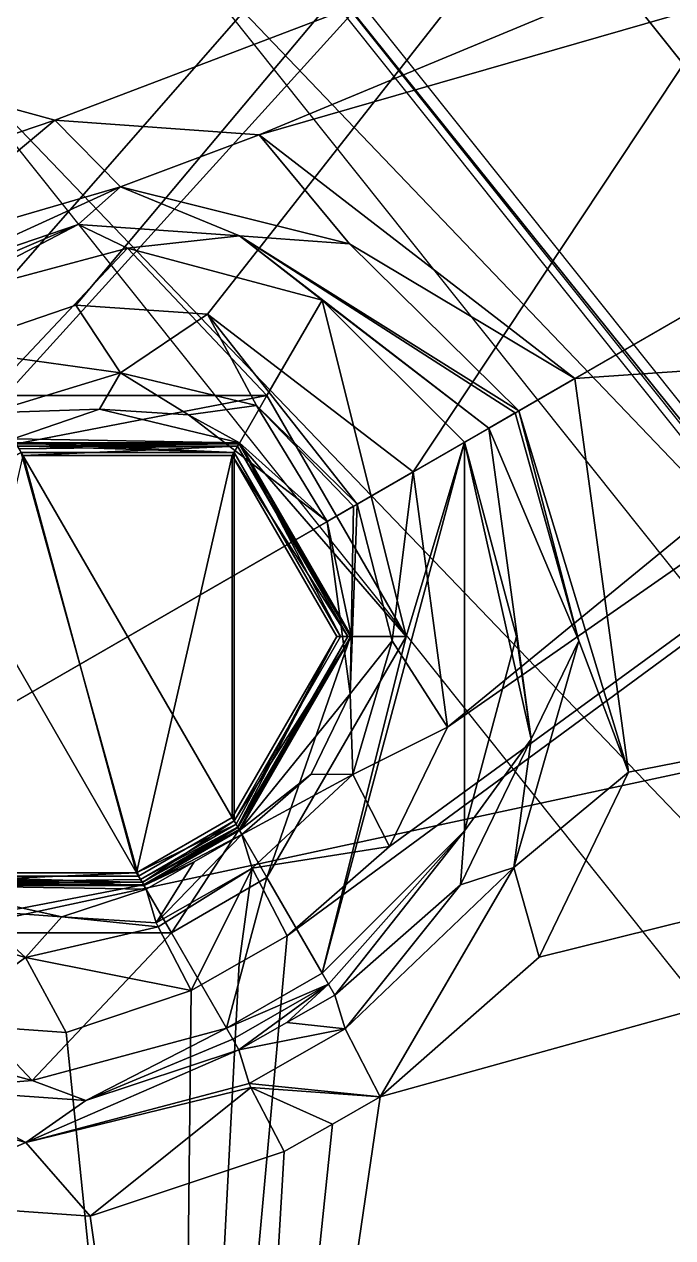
# Model space of a CAD drawing. Header units: millimetres. Extents: x -228 to 228, y -204 to 237.
# Drawn here: x -136.97 to -125.22, y -88.91 to -66.89 of the extents above; entities that cross this region are included whole.
import ezdxf

# ---------------------------------------------------------------- set-up
doc = ezdxf.new("R2010")
doc.units = ezdxf.units.MM
doc.header["$LTSCALE"] = 127.314815
for name, color, linetype in [('1', 7, 'CONTINUOUS'), ('103', 7, 'CONTINUOUS'), ('108', 7, 'CONTINUOUS'), ('109', 7, 'CONTINUOUS'), ('15', 7, 'CONTINUOUS'), ('17', 7, 'CONTINUOUS'), ('1781', 7, 'CONTINUOUS'), ('1785', 7, 'CONTINUOUS'), ('1787', 7, 'CONTINUOUS'), ('1789', 7, 'CONTINUOUS'), ('1790', 7, 'CONTINUOUS'), ('1793', 7, 'CONTINUOUS'), ('18', 7, 'CONTINUOUS'), ('2', 7, 'CONTINUOUS'), ('28', 7, 'CONTINUOUS'), ('366', 7, 'CONTINUOUS'), ('378', 7, 'CONTINUOUS'), ('44', 7, 'CONTINUOUS'), ('45', 7, 'CONTINUOUS'), ('54', 7, 'CONTINUOUS'), ('605', 7, 'CONTINUOUS'), ('61', 7, 'CONTINUOUS'), ('64', 7, 'CONTINUOUS'), ('65', 7, 'CONTINUOUS'), ('66', 7, 'CONTINUOUS'), ('68', 7, 'CONTINUOUS'), ('69', 7, 'CONTINUOUS'), ('79', 7, 'CONTINUOUS'), ('84', 7, 'CONTINUOUS'), ('85', 7, 'CONTINUOUS'), ('91', 7, 'CONTINUOUS'), ('940', 7, 'CONTINUOUS'), ('942', 7, 'CONTINUOUS'), ('943', 7, 'CONTINUOUS'), ('952', 7, 'CONTINUOUS'), ('953', 7, 'CONTINUOUS'), ('954', 7, 'CONTINUOUS'), ('955', 7, 'CONTINUOUS'), ('96', 7, 'CONTINUOUS'), ('969', 7, 'CONTINUOUS'), ('97', 7, 'CONTINUOUS'), ('971', 7, 'CONTINUOUS'), ('972', 7, 'CONTINUOUS'), ('979', 7, 'CONTINUOUS'), ('982', 7, 'CONTINUOUS'), ('983', 7, 'CONTINUOUS'), ('984', 7, 'CONTINUOUS')]:
    doc.layers.add(name, color=color, linetype=linetype)

msp = doc.modelspace()

# ---------------------------------------------------------------- linework, layer by layer
at = {"layer": '1', "color": 5, "linetype": 'Continuous'}
msp.add_3dface([(-148.09, -85.5, 1031.221), (-124.155, -117.587, 1031.221), (-115.867, -66.896, 1035.021), (-148.09, -85.5, 1031.221)], dxfattribs=at)
at = {"layer": '103', "color": 5, "linetype": 'Continuous'}
for points in [[(-137.173, -74.41, 1025.819), (-133.07, -74.484, 1024.19), (-135.613, -73.873, 1026.071), (-137.173, -74.41, 1025.819)], [(-135.613, -73.873, 1026.071), (-133.07, -74.484, 1024.19), (-133.998, -73.979, 1026.28), (-135.613, -73.873, 1026.071)], [(-133.998, -73.979, 1026.28), (-133.07, -74.484, 1024.19), (-131.481, -75.91, 1026.468), (-133.998, -73.979, 1026.28)], [(-137.13, -74.484, 1024.19), (-133.07, -74.484, 1024.19), (-137.173, -74.41, 1025.819), (-137.13, -74.484, 1024.19)], [(-133.07, -74.484, 1024.19), (-131.04, -78, 1024.19), (-131.481, -75.91, 1026.468), (-133.07, -74.484, 1024.19)], [(-131.481, -75.91, 1026.468), (-131.04, -78, 1024.19), (-131.062, -79.04, 1026.281), (-131.481, -75.91, 1026.468)], [(-131.04, -78, 1024.19), (-133.07, -81.516, 1024.19), (-131.062, -79.04, 1026.281), (-131.04, -78, 1024.19)], [(-131.062, -79.04, 1026.281), (-133.07, -81.516, 1024.19), (-131.775, -80.498, 1026.073), (-131.062, -79.04, 1026.281)], [(-133.07, -81.516, 1024.19), (-133.027, -81.59, 1025.819), (-131.775, -80.498, 1026.073), (-133.07, -81.516, 1024.19)]]:
    msp.add_3dface(points, dxfattribs=at)
at = {"layer": '108', "color": 5, "linetype": 'Continuous'}
for points in [[(-133.027, -81.59, 1025.819), (-133.07, -81.516, 1024.19), (-134.802, -82.516, 1024.19), (-133.027, -81.59, 1025.819)], [(-133.896, -82.085, 1025.714), (-133.027, -81.59, 1025.819), (-134.802, -82.516, 1024.19), (-133.896, -82.085, 1025.714)], [(-134.765, -82.58, 1025.608), (-133.896, -82.085, 1025.714), (-134.802, -82.516, 1024.19), (-134.765, -82.58, 1025.608)]]:
    msp.add_3dface(points, dxfattribs=at)
at = {"layer": '109', "color": 5, "linetype": 'Continuous'}
for points in [[(-134.765, -82.58, 1025.608), (-134.802, -82.516, 1024.19), (-138.862, -82.516, 1024.19), (-134.765, -82.58, 1025.608)], [(-134.765, -82.58, 1025.608), (-138.862, -82.516, 1024.19), (-136.294, -83.086, 1025.358), (-134.765, -82.58, 1025.608)], [(-136.294, -83.086, 1025.358), (-138.862, -82.516, 1024.19), (-137.894, -82.971, 1025.148), (-136.294, -83.086, 1025.358)]]:
    msp.add_3dface(points, dxfattribs=at)
at = {"layer": '15', "color": 5, "linetype": 'Continuous'}
for points in [[(-163.91, -48.728, 1031.221), (-148.09, -85.5, 1031.221), (-93.212, -24.976, 1037.893), (-163.91, -48.728, 1031.221)], [(-148.09, -85.5, 1031.221), (-115.867, -66.896, 1035.021), (-93.212, -24.976, 1037.893), (-148.09, -85.5, 1031.221)]]:
    msp.add_3dface(points, dxfattribs=at)
at = {"layer": '17', "color": 5, "linetype": 'Continuous'}
msp.add_3dface([(-147.893, -85.386, 1029.234), (-123.989, -117.43, 1029.234), (-160.755, -92.817, 1025.515), (-147.893, -85.386, 1029.234)], dxfattribs=at)
at = {"layer": '1781', "color": 2, "linetype": 'Continuous'}
msp.add_3dface([(-116.997, -48.462, 5), (-106.877, -92.524, 5), (-130.612, -54.073, 5), (-116.997, -48.462, 5)], dxfattribs=at)
at = {"layer": '1785', "color": 2, "linetype": 'Continuous'}
for points in [[(-89.471, -112.193, 26), (-129.289, -62.262, 26), (-134.711, -64.871, 26), (-89.471, -112.193, 26)], [(-93.224, -116.896, 26), (-89.471, -112.193, 26), (-134.711, -64.871, 26), (-93.224, -116.896, 26)]]:
    msp.add_3dface(points, dxfattribs=at)
at = {"layer": '1787', "color": 2, "linetype": 'Continuous'}
for points in [[(-92.186, -115.597, 18.855), (-138.889, -66.886, 25.156), (-133.212, -64.152, 18.855), (-92.186, -115.597, 18.855)], [(-96.115, -120.524, 25.156), (-138.889, -66.886, 25.156), (-92.186, -115.597, 18.855), (-96.115, -120.524, 25.156)]]:
    msp.add_3dface(points, dxfattribs=at)
at = {"layer": '1789', "color": 2, "linetype": 'Continuous'}
for points in [[(-91.951, -115.303, 14.121), (-133.081, -64.089, 18.527), (-132.873, -63.988, 14.121), (-91.951, -115.303, 14.121)], [(-92.095, -115.483, 18.527), (-133.081, -64.089, 18.527), (-91.951, -115.303, 14.121), (-92.095, -115.483, 18.527)]]:
    msp.add_3dface(points, dxfattribs=at)
at = {"layer": '1790', "color": 2, "linetype": 'Continuous'}
for points in [[(-129.289, -62.262, 26), (-89.471, -112.193, 26), (-127.311, -61.31, 23.804), (-129.289, -62.262, 26)], [(-89.471, -112.193, 26), (-88.102, -110.476, 23.804), (-127.311, -61.31, 23.804), (-89.471, -112.193, 26)]]:
    msp.add_3dface(points, dxfattribs=at)
at = {"layer": '1793', "color": 2, "linetype": 'Continuous'}
for points in [[(-127.037, -61.178, 18), (-87.912, -110.238, 18), (-125.374, -60.377, 11.112), (-127.037, -61.178, 18)], [(-125.374, -60.377, 11.112), (-87.912, -110.238, 18), (-86.761, -108.795, 11.112), (-125.374, -60.377, 11.112)]]:
    msp.add_3dface(points, dxfattribs=at)
at = {"layer": '18', "color": 5, "linetype": 'Continuous'}
msp.add_3dface([(-115.768, -66.839, 1033.024), (-147.893, -85.386, 1029.234), (-163.692, -48.663, 1029.234), (-115.768, -66.839, 1033.024)], dxfattribs=at)
at = {"layer": '2', "color": 5, "linetype": 'Continuous'}
msp.add_3dface([(-124.155, -117.587, 1031.221), (-148.09, -85.5, 1031.221), (-161.557, -93.277, 1027.288), (-124.155, -117.587, 1031.221)], dxfattribs=at)
at = {"layer": '28', "color": 5, "linetype": 'Continuous'}
for points in [[(-115.768, -66.839, 1033.024), (-68.236, -68.236, 1035.889), (-147.893, -85.386, 1029.234), (-115.768, -66.839, 1033.024)], [(-147.893, -85.386, 1029.234), (-68.236, -68.236, 1035.889), (-123.989, -117.43, 1029.234), (-147.893, -85.386, 1029.234)]]:
    msp.add_3dface(points, dxfattribs=at)
at = {"layer": '366', "color": 5, "linetype": 'Continuous'}
msp.add_3dface([(-134.178, -105.065, 1026.154), (-147.587, -85.209, 1026.154), (-158.893, -91.737, 1023.125), (-134.178, -105.065, 1026.154)], dxfattribs=at)
at = {"layer": '378', "color": 5, "linetype": 'Continuous'}
for points in [[(-97.559, -26.141, 1032.484), (-158.078, -63.67, 1026.154), (-138.356, -72.778, 1027.703), (-97.559, -26.141, 1032.484)], [(-136.042, -71.988, 1027.955), (-97.559, -26.141, 1032.484), (-138.356, -72.778, 1027.703), (-136.042, -71.988, 1027.955)], [(-133.649, -72.149, 1028.165), (-97.559, -26.141, 1032.484), (-136.042, -71.988, 1027.955), (-133.649, -72.149, 1028.165)], [(-129.925, -75.012, 1028.353), (-97.559, -26.141, 1032.484), (-133.649, -72.149, 1028.165), (-129.925, -75.012, 1028.353)], [(-129.925, -75.012, 1028.353), (-108.711, -62.765, 1030.62), (-97.559, -26.141, 1032.484), (-129.925, -75.012, 1028.353)]]:
    msp.add_3dface(points, dxfattribs=at)
at = {"layer": '44', "color": 5, "linetype": 'Continuous'}
for points in [[(-157.79, -91.1, 1020.409), (-147.291, -85.038, 1023.174), (-130.633, -120.19, 1022.02), (-157.79, -91.1, 1020.409)], [(-147.291, -85.038, 1023.174), (-133.338, -105.58, 1023.174), (-130.633, -120.19, 1022.02), (-147.291, -85.038, 1023.174)]]:
    msp.add_3dface(points, dxfattribs=at)
at = {"layer": '45', "color": 5, "linetype": 'Continuous'}
for points in [[(-158.104, -62.684, 1023.174), (-84.948, -49.045, 1029.672), (-136.42, -68.632, 1025.064), (-158.104, -62.684, 1023.174)], [(-136.42, -68.632, 1025.064), (-84.948, -49.045, 1029.672), (-132.712, -68.898, 1025.387), (-136.42, -68.632, 1025.064)], [(-84.948, -49.045, 1029.672), (-105.983, -61.19, 1027.872), (-132.712, -68.898, 1025.387), (-84.948, -49.045, 1029.672)], [(-105.983, -61.19, 1027.872), (-126.991, -73.318, 1025.676), (-132.712, -68.898, 1025.387), (-105.983, -61.19, 1027.872)], [(-140.042, -69.86, 1024.669), (-158.104, -62.684, 1023.174), (-136.42, -68.632, 1025.064), (-140.042, -69.86, 1024.669)]]:
    msp.add_3dface(points, dxfattribs=at)
at = {"layer": '54', "color": 5, "linetype": 'Continuous'}
for points in [[(-105.983, -61.19, 1027.872), (-69.36, -69.36, 1029.672), (-126.991, -73.318, 1025.676), (-105.983, -61.19, 1027.872)], [(-130.521, -86.35, 1024.669), (-69.36, -69.36, 1029.672), (-133.338, -105.58, 1023.174), (-130.521, -86.35, 1024.669)], [(-133.338, -105.58, 1023.174), (-69.36, -69.36, 1029.672), (-116.542, -123.871, 1023.174), (-133.338, -105.58, 1023.174)], [(-127.637, -83.814, 1025.065), (-69.36, -69.36, 1029.672), (-130.521, -86.35, 1024.669), (-127.637, -83.814, 1025.065)], [(-126.018, -80.46, 1025.389), (-69.36, -69.36, 1029.672), (-127.637, -83.814, 1025.065), (-126.018, -80.46, 1025.389)], [(-126.991, -73.318, 1025.676), (-69.36, -69.36, 1029.672), (-126.018, -80.46, 1025.389), (-126.991, -73.318, 1025.676)], [(-147.291, -85.038, 1023.174), (-139.468, -88.255, 1023.743), (-133.338, -105.58, 1023.174), (-147.291, -85.038, 1023.174)], [(-130.521, -86.35, 1024.669), (-133.338, -105.58, 1023.174), (-131.388, -86.844, 1024.564), (-130.521, -86.35, 1024.669)], [(-132.261, -87.341, 1024.457), (-131.388, -86.844, 1024.564), (-133.338, -105.58, 1023.174), (-132.261, -87.341, 1024.457)], [(-135.779, -88.514, 1024.069), (-132.261, -87.341, 1024.457), (-133.338, -105.58, 1023.174), (-135.779, -88.514, 1024.069)], [(-139.468, -88.255, 1023.743), (-135.779, -88.514, 1024.069), (-133.338, -105.58, 1023.174), (-139.468, -88.255, 1023.743)]]:
    msp.add_3dface(points, dxfattribs=at)
at = {"layer": '605', "color": 5, "linetype": 'Continuous'}
for points in [[(-132.206, -83.431, 1027.703), (-134.178, -105.065, 1026.154), (-87.469, -50.5, 1032.484), (-132.206, -83.431, 1027.703)], [(-87.469, -50.5, 1032.484), (-134.178, -105.065, 1026.154), (-71.418, -71.418, 1032.484), (-87.469, -50.5, 1032.484)], [(-130.353, -81.807, 1027.957), (-132.206, -83.431, 1027.703), (-87.469, -50.5, 1032.484), (-130.353, -81.807, 1027.957)], [(-129.301, -79.644, 1028.166), (-130.353, -81.807, 1027.957), (-87.469, -50.5, 1032.484), (-129.301, -79.644, 1028.166)], [(-108.711, -62.765, 1030.62), (-129.301, -79.644, 1028.166), (-87.469, -50.5, 1032.484), (-108.711, -62.765, 1030.62)], [(-129.925, -75.012, 1028.353), (-129.301, -79.644, 1028.166), (-108.711, -62.765, 1030.62), (-129.925, -75.012, 1028.353)], [(-134.178, -105.065, 1026.154), (-118.118, -122.844, 1026.154), (-71.418, -71.418, 1032.484), (-134.178, -105.065, 1026.154)], [(-144.945, -83.684, 1026.501), (-134.178, -105.065, 1026.154), (-142.303, -82.159, 1026.842), (-144.945, -83.684, 1026.501)], [(-142.303, -82.159, 1026.842), (-134.178, -105.065, 1026.154), (-138.596, -85.014, 1027.032), (-142.303, -82.159, 1026.842)], [(-133.076, -83.927, 1027.598), (-134.178, -105.065, 1026.154), (-132.206, -83.431, 1027.703), (-133.076, -83.927, 1027.598)], [(-147.587, -85.209, 1026.154), (-134.178, -105.065, 1026.154), (-144.945, -83.684, 1026.501), (-147.587, -85.209, 1026.154)], [(-133.945, -84.423, 1027.492), (-134.178, -105.065, 1026.154), (-133.076, -83.927, 1027.598), (-133.945, -84.423, 1027.492)], [(-136.216, -85.18, 1027.242), (-134.178, -105.065, 1026.154), (-133.945, -84.423, 1027.492), (-136.216, -85.18, 1027.242)], [(-138.596, -85.014, 1027.032), (-134.178, -105.065, 1026.154), (-136.216, -85.18, 1027.242), (-138.596, -85.014, 1027.032)]]:
    msp.add_3dface(points, dxfattribs=at)
at = {"layer": '61', "color": 5, "linetype": 'Continuous'}
for points in [[(-138.625, -71.895, 1014), (-135.1, -70.95, 1014), (-137.625, -73.627, 1014), (-138.625, -71.895, 1014)], [(-137.625, -73.627, 1014), (-135.1, -70.95, 1014), (-132.575, -73.627, 1014), (-137.625, -73.627, 1014)], [(-135.1, -70.95, 1014), (-131.575, -71.895, 1014), (-132.575, -73.627, 1014), (-135.1, -70.95, 1014)], [(-132.575, -73.627, 1014), (-131.575, -71.895, 1014), (-130.05, -78, 1014), (-132.575, -73.627, 1014)], [(-131.575, -71.895, 1014), (-128.994, -74.475, 1014), (-130.05, -78, 1014), (-131.575, -71.895, 1014)], [(-128.994, -81.525, 1014), (-131.575, -84.105, 1014), (-128.994, -74.475, 1014), (-128.994, -81.525, 1014)], [(-128.994, -74.475, 1014), (-131.575, -84.105, 1014), (-130.05, -78, 1014), (-128.994, -74.475, 1014)], [(-128.05, -78, 1014), (-128.994, -81.525, 1014), (-128.994, -74.475, 1014), (-128.05, -78, 1014)], [(-130.05, -78, 1014), (-131.575, -84.105, 1014), (-132.575, -82.373, 1014), (-130.05, -78, 1014)], [(-133.307, -85.105, 1014), (-134.307, -83.373, 1014), (-132.575, -82.373, 1014), (-133.307, -85.105, 1014)], [(-131.575, -84.105, 1014), (-133.307, -85.105, 1014), (-132.575, -82.373, 1014), (-131.575, -84.105, 1014)], [(-136.832, -86.05, 1014), (-140.357, -85.105, 1014), (-139.357, -83.373, 1014), (-136.832, -86.05, 1014)], [(-134.307, -83.373, 1014), (-136.832, -86.05, 1014), (-139.357, -83.373, 1014), (-134.307, -83.373, 1014)], [(-133.307, -85.105, 1014), (-136.832, -86.05, 1014), (-134.307, -83.373, 1014), (-133.307, -85.105, 1014)]]:
    msp.add_3dface(points, dxfattribs=at)
at = {"layer": '64', "color": 5, "linetype": 'Continuous'}
for points in [[(-136.995, -74.717, 1021), (-134.937, -82.283, 1021), (-138.727, -82.283, 1021), (-136.995, -74.717, 1021)], [(-133.205, -74.717, 1021), (-134.937, -82.283, 1021), (-136.995, -74.717, 1021), (-133.205, -74.717, 1021)], [(-133.205, -81.283, 1021), (-134.937, -82.283, 1021), (-133.205, -74.717, 1021), (-133.205, -81.283, 1021)], [(-131.309, -78, 1021), (-133.205, -81.283, 1021), (-133.205, -74.717, 1021), (-131.309, -78, 1021)]]:
    msp.add_3dface(points, dxfattribs=at)
at = {"layer": '65', "color": 5, "linetype": 'Continuous'}
for points in [[(-138.762, -75.657, 1024), (-134.902, -82.343, 1024), (-137.03, -74.657, 1024), (-138.762, -75.657, 1024)], [(-134.902, -82.343, 1024), (-133.17, -81.343, 1024), (-137.03, -74.657, 1024), (-134.902, -82.343, 1024)], [(-137.03, -74.657, 1024), (-133.17, -81.343, 1024), (-133.17, -74.657, 1024), (-137.03, -74.657, 1024)], [(-133.17, -74.657, 1024), (-133.17, -81.343, 1024), (-131.24, -78, 1024), (-133.17, -74.657, 1024)], [(-138.762, -82.343, 1024), (-134.902, -82.343, 1024), (-138.762, -75.657, 1024), (-138.762, -82.343, 1024)]]:
    msp.add_3dface(points, dxfattribs=at)
at = {"layer": '66', "color": 5, "linetype": 'Continuous'}
for points in [[(-134.307, -83.373, 1014), (-139.357, -83.373, 1014), (-134.811, -82.5, 1015.009), (-134.307, -83.373, 1014)], [(-134.811, -82.5, 1015.009), (-139.357, -83.373, 1014), (-138.853, -82.5, 1015.009), (-134.811, -82.5, 1015.009)]]:
    msp.add_3dface(points, dxfattribs=at)
at = {"layer": '68', "color": 5, "linetype": 'Continuous'}
for points in [[(-137.625, -73.627, 1014), (-132.575, -73.627, 1014), (-137.121, -74.5, 1015.009), (-137.625, -73.627, 1014)], [(-137.121, -74.5, 1015.009), (-132.575, -73.627, 1014), (-133.079, -74.5, 1015.009), (-137.121, -74.5, 1015.009)], [(-132.575, -73.627, 1014), (-130.05, -78, 1014), (-133.079, -74.5, 1015.009), (-132.575, -73.627, 1014)], [(-133.079, -74.5, 1015.009), (-130.05, -78, 1014), (-131.059, -78, 1015.009), (-133.079, -74.5, 1015.009)], [(-132.575, -82.373, 1014), (-133.079, -81.5, 1015.009), (-131.059, -78, 1015.009), (-132.575, -82.373, 1014)], [(-130.05, -78, 1014), (-132.575, -82.373, 1014), (-131.059, -78, 1015.009), (-130.05, -78, 1014)]]:
    msp.add_3dface(points, dxfattribs=at)
at = {"layer": '69', "color": 5, "linetype": 'Continuous'}
for points in [[(-133.079, -81.5, 1015.009), (-134.307, -83.373, 1014), (-134.811, -82.5, 1015.009), (-133.079, -81.5, 1015.009)], [(-132.575, -82.373, 1014), (-134.307, -83.373, 1014), (-133.079, -81.5, 1015.009), (-132.575, -82.373, 1014)]]:
    msp.add_3dface(points, dxfattribs=at)
at = {"layer": '79', "color": 5, "linetype": 'Continuous'}
for points in [[(-134.811, -82.5, 1015.009), (-138.853, -82.5, 1015.009), (-134.837, -82.456, 1020.802), (-134.811, -82.5, 1015.009)], [(-134.837, -82.456, 1020.802), (-138.853, -82.5, 1015.009), (-138.827, -82.456, 1020.802), (-134.837, -82.456, 1020.802)]]:
    msp.add_3dface(points, dxfattribs=at)
at = {"layer": '84', "color": 5, "linetype": 'Continuous'}
for points in [[(-133.079, -81.5, 1015.009), (-134.837, -82.456, 1020.802), (-133.105, -81.456, 1020.802), (-133.079, -81.5, 1015.009)], [(-133.079, -81.5, 1015.009), (-134.811, -82.5, 1015.009), (-134.837, -82.456, 1020.802), (-133.079, -81.5, 1015.009)]]:
    msp.add_3dface(points, dxfattribs=at)
at = {"layer": '85', "color": 5, "linetype": 'Continuous'}
for points in [[(-137.121, -74.5, 1015.009), (-133.079, -74.5, 1015.009), (-137.095, -74.544, 1020.802), (-137.121, -74.5, 1015.009)], [(-137.095, -74.544, 1020.802), (-133.079, -74.5, 1015.009), (-133.105, -74.544, 1020.802), (-137.095, -74.544, 1020.802)], [(-133.079, -74.5, 1015.009), (-131.059, -78, 1015.009), (-133.105, -74.544, 1020.802), (-133.079, -74.5, 1015.009)], [(-133.105, -74.544, 1020.802), (-131.059, -78, 1015.009), (-131.109, -78, 1020.802), (-133.105, -74.544, 1020.802)], [(-133.079, -81.5, 1015.009), (-133.105, -81.456, 1020.802), (-131.109, -78, 1020.802), (-133.079, -81.5, 1015.009)], [(-131.059, -78, 1015.009), (-133.079, -81.5, 1015.009), (-131.109, -78, 1020.802), (-131.059, -78, 1015.009)]]:
    msp.add_3dface(points, dxfattribs=at)
at = {"layer": '91', "color": 5, "linetype": 'Continuous'}
for points in [[(-140.357, -85.105, 1014), (-136.832, -86.05, 1014), (-138.764, -86.207, 1021.859), (-140.357, -85.105, 1014)], [(-136.832, -86.05, 1014), (-133.307, -85.105, 1014), (-135.857, -86.415, 1022.186), (-136.832, -86.05, 1014)], [(-135.857, -86.415, 1022.186), (-133.307, -85.105, 1014), (-133.195, -85.3, 1018.286), (-135.857, -86.415, 1022.186)], [(-133.082, -85.495, 1022.573), (-135.857, -86.415, 1022.186), (-133.195, -85.3, 1018.286), (-133.082, -85.495, 1022.573)], [(-138.764, -86.207, 1021.859), (-136.832, -86.05, 1014), (-135.857, -86.415, 1022.186), (-138.764, -86.207, 1021.859)]]:
    msp.add_3dface(points, dxfattribs=at)
at = {"layer": '940', "color": 5, "linetype": 'Continuous'}
for points in [[(-138.727, -82.283, 1021), (-134.937, -82.283, 1021), (-138.827, -82.456, 1020.802), (-138.727, -82.283, 1021)], [(-138.827, -82.456, 1020.802), (-134.937, -82.283, 1021), (-134.866, -82.405, 1020.942), (-138.827, -82.456, 1020.802)], [(-134.837, -82.456, 1020.802), (-138.827, -82.456, 1020.802), (-134.866, -82.405, 1020.942), (-134.837, -82.456, 1020.802)]]:
    msp.add_3dface(points, dxfattribs=at)
at = {"layer": '942', "color": 5, "linetype": 'Continuous'}
for points in [[(-137.095, -74.544, 1020.802), (-133.105, -74.544, 1020.802), (-137.066, -74.595, 1020.942), (-137.095, -74.544, 1020.802)], [(-133.105, -74.544, 1020.802), (-136.995, -74.717, 1021), (-137.066, -74.595, 1020.942), (-133.105, -74.544, 1020.802)], [(-133.205, -74.717, 1021), (-136.995, -74.717, 1021), (-133.105, -74.544, 1020.802), (-133.205, -74.717, 1021)], [(-133.205, -74.717, 1021), (-133.105, -74.544, 1020.802), (-131.109, -78, 1020.802), (-133.205, -74.717, 1021)], [(-131.309, -78, 1021), (-133.205, -74.717, 1021), (-131.109, -78, 1020.802), (-131.309, -78, 1021)], [(-133.205, -81.283, 1021), (-131.309, -78, 1021), (-133.134, -81.405, 1020.942), (-133.205, -81.283, 1021)], [(-131.309, -78, 1021), (-133.105, -81.456, 1020.802), (-133.134, -81.405, 1020.942), (-131.309, -78, 1021)], [(-133.105, -81.456, 1020.802), (-131.309, -78, 1021), (-131.109, -78, 1020.802), (-133.105, -81.456, 1020.802)]]:
    msp.add_3dface(points, dxfattribs=at)
at = {"layer": '943', "color": 5, "linetype": 'Continuous'}
for points in [[(-134.937, -82.283, 1021), (-133.205, -81.283, 1021), (-133.134, -81.405, 1020.942), (-134.937, -82.283, 1021)], [(-134.866, -82.405, 1020.942), (-134.937, -82.283, 1021), (-133.134, -81.405, 1020.942), (-134.866, -82.405, 1020.942)], [(-133.105, -81.456, 1020.802), (-134.866, -82.405, 1020.942), (-133.134, -81.405, 1020.942), (-133.105, -81.456, 1020.802)], [(-133.105, -81.456, 1020.802), (-134.837, -82.456, 1020.802), (-134.866, -82.405, 1020.942), (-133.105, -81.456, 1020.802)]]:
    msp.add_3dface(points, dxfattribs=at)
at = {"layer": '952', "color": 5, "linetype": 'Continuous'}
for points in [[(-135.857, -86.415, 1022.186), (-133.082, -85.495, 1022.573), (-136.945, -87.177, 1023.485), (-135.857, -86.415, 1022.186)], [(-136.945, -87.177, 1023.485), (-133.082, -85.495, 1022.573), (-132.897, -86.109, 1023.916), (-136.945, -87.177, 1023.485)], [(-136.945, -87.177, 1023.485), (-139.468, -88.255, 1023.743), (-140.961, -86.036, 1023.12), (-136.945, -87.177, 1023.485)], [(-138.764, -86.207, 1021.859), (-136.945, -87.177, 1023.485), (-140.961, -86.036, 1023.12), (-138.764, -86.207, 1021.859)], [(-138.764, -86.207, 1021.859), (-135.857, -86.415, 1022.186), (-136.945, -87.177, 1023.485), (-138.764, -86.207, 1021.859)], [(-132.864, -86.182, 1023.986), (-136.945, -87.177, 1023.485), (-132.897, -86.109, 1023.916), (-132.864, -86.182, 1023.986)], [(-132.864, -86.182, 1023.986), (-135.779, -88.514, 1024.069), (-136.945, -87.177, 1023.485), (-132.864, -86.182, 1023.986)], [(-132.261, -87.341, 1024.457), (-135.779, -88.514, 1024.069), (-132.864, -86.182, 1023.986), (-132.261, -87.341, 1024.457)], [(-135.779, -88.514, 1024.069), (-139.468, -88.255, 1023.743), (-136.945, -87.177, 1023.485), (-135.779, -88.514, 1024.069)]]:
    msp.add_3dface(points, dxfattribs=at)
at = {"layer": '953', "color": 5, "linetype": 'Continuous'}
for points in [[(-132.214, -84.999, 1022.679), (-131.345, -84.504, 1022.785), (-131.158, -85.118, 1024.128), (-132.214, -84.999, 1022.679)], [(-133.082, -85.495, 1022.573), (-132.214, -84.999, 1022.679), (-131.158, -85.118, 1024.128), (-133.082, -85.495, 1022.573)], [(-132.897, -86.109, 1023.916), (-133.082, -85.495, 1022.573), (-131.158, -85.118, 1024.128), (-132.897, -86.109, 1023.916)], [(-130.521, -86.35, 1024.669), (-132.897, -86.109, 1023.916), (-131.158, -85.118, 1024.128), (-130.521, -86.35, 1024.669)], [(-130.521, -86.35, 1024.669), (-132.864, -86.182, 1023.986), (-132.897, -86.109, 1023.916), (-130.521, -86.35, 1024.669)], [(-130.521, -86.35, 1024.669), (-131.388, -86.844, 1024.564), (-132.864, -86.182, 1023.986), (-130.521, -86.35, 1024.669)], [(-131.388, -86.844, 1024.564), (-132.261, -87.341, 1024.457), (-132.864, -86.182, 1023.986), (-131.388, -86.844, 1024.564)]]:
    msp.add_3dface(points, dxfattribs=at)
at = {"layer": '954', "color": 5, "linetype": 'Continuous'}
for points in [[(-126.991, -73.318, 1025.676), (-126.018, -80.46, 1025.389), (-128.009, -73.906, 1025.141), (-126.991, -73.318, 1025.676)], [(-126.919, -78.076, 1025.004), (-128.55, -74.218, 1023.791), (-128.073, -73.943, 1025.067), (-126.919, -78.076, 1025.004)], [(-128.009, -73.906, 1025.141), (-126.919, -78.076, 1025.004), (-128.073, -73.943, 1025.067), (-128.009, -73.906, 1025.141)], [(-128.009, -73.906, 1025.141), (-126.018, -80.46, 1025.389), (-126.919, -78.076, 1025.004), (-128.009, -73.906, 1025.141)], [(-127.785, -79.86, 1023.504), (-128.55, -74.218, 1023.791), (-126.919, -78.076, 1025.004), (-127.785, -79.86, 1023.504)], [(-126.919, -78.076, 1025.004), (-126.018, -80.46, 1025.389), (-128.095, -82.191, 1024.631), (-126.919, -78.076, 1025.004)], [(-127.785, -79.86, 1023.504), (-126.919, -78.076, 1025.004), (-128.095, -82.191, 1024.631), (-127.785, -79.86, 1023.504)], [(-129.066, -82.506, 1023.18), (-127.785, -79.86, 1023.504), (-128.095, -82.191, 1024.631), (-129.066, -82.506, 1023.18)], [(-126.018, -80.46, 1025.389), (-127.637, -83.814, 1025.065), (-128.095, -82.191, 1024.631), (-126.018, -80.46, 1025.389)], [(-130.521, -86.35, 1024.669), (-131.158, -85.118, 1024.128), (-128.095, -82.191, 1024.631), (-130.521, -86.35, 1024.669)], [(-131.158, -85.118, 1024.128), (-129.066, -82.506, 1023.18), (-128.095, -82.191, 1024.631), (-131.158, -85.118, 1024.128)], [(-127.637, -83.814, 1025.065), (-130.521, -86.35, 1024.669), (-128.095, -82.191, 1024.631), (-127.637, -83.814, 1025.065)], [(-131.345, -84.504, 1022.785), (-129.066, -82.506, 1023.18), (-131.158, -85.118, 1024.128), (-131.345, -84.504, 1022.785)]]:
    msp.add_3dface(points, dxfattribs=at)
at = {"layer": '955', "color": 5, "linetype": 'Continuous'}
for points in [[(-140.042, -69.86, 1024.669), (-136.42, -68.632, 1025.064), (-139.293, -71.027, 1024.128), (-140.042, -69.86, 1024.669)], [(-139.293, -71.027, 1024.128), (-136.42, -68.632, 1025.064), (-135.227, -69.838, 1024.631), (-139.293, -71.027, 1024.128)], [(-136.42, -68.632, 1025.064), (-132.712, -68.898, 1025.387), (-135.227, -69.838, 1024.631), (-136.42, -68.632, 1025.064)], [(-135.227, -69.838, 1024.631), (-132.712, -68.898, 1025.387), (-131.075, -70.877, 1025.004), (-135.227, -69.838, 1024.631)], [(-132.712, -68.898, 1025.387), (-126.991, -73.318, 1025.676), (-131.075, -70.877, 1025.004), (-132.712, -68.898, 1025.387)], [(-138.855, -71.496, 1022.785), (-139.293, -71.027, 1024.128), (-135.227, -69.838, 1024.631), (-138.855, -71.496, 1022.785)], [(-135.999, -70.523, 1023.179), (-138.855, -71.496, 1022.785), (-135.227, -69.838, 1024.631), (-135.999, -70.523, 1023.179)], [(-133.071, -70.73, 1023.502), (-135.999, -70.523, 1023.179), (-135.227, -69.838, 1024.631), (-133.071, -70.73, 1023.502)], [(-133.071, -70.73, 1023.502), (-135.227, -69.838, 1024.631), (-131.075, -70.877, 1025.004), (-133.071, -70.73, 1023.502)], [(-128.55, -74.218, 1023.791), (-133.071, -70.73, 1023.502), (-128.073, -73.943, 1025.067), (-128.55, -74.218, 1023.791)], [(-133.071, -70.73, 1023.502), (-128.009, -73.906, 1025.141), (-128.073, -73.943, 1025.067), (-133.071, -70.73, 1023.502)], [(-128.009, -73.906, 1025.141), (-133.071, -70.73, 1023.502), (-131.075, -70.877, 1025.004), (-128.009, -73.906, 1025.141)], [(-126.991, -73.318, 1025.676), (-128.009, -73.906, 1025.141), (-131.075, -70.877, 1025.004), (-126.991, -73.318, 1025.676)]]:
    msp.add_3dface(points, dxfattribs=at)
at = {"layer": '96', "color": 5, "linetype": 'Continuous'}
for points in [[(-133.307, -85.105, 1014), (-131.575, -84.105, 1014), (-131.46, -84.305, 1018.392), (-133.307, -85.105, 1014)], [(-133.195, -85.3, 1018.286), (-133.307, -85.105, 1014), (-131.46, -84.305, 1018.392), (-133.195, -85.3, 1018.286)], [(-133.082, -85.495, 1022.573), (-133.195, -85.3, 1018.286), (-131.46, -84.305, 1018.392), (-133.082, -85.495, 1022.573)], [(-133.082, -85.495, 1022.573), (-131.46, -84.305, 1018.392), (-132.214, -84.999, 1022.679), (-133.082, -85.495, 1022.573)], [(-131.345, -84.504, 1022.785), (-132.214, -84.999, 1022.679), (-131.46, -84.305, 1018.392), (-131.345, -84.504, 1022.785)]]:
    msp.add_3dface(points, dxfattribs=at)
at = {"layer": '969', "color": 5, "linetype": 'Continuous'}
for points in [[(-133.17, -74.657, 1024), (-133.07, -74.484, 1024.19), (-137.13, -74.484, 1024.19), (-133.17, -74.657, 1024)], [(-133.17, -74.657, 1024), (-137.13, -74.484, 1024.19), (-137.099, -74.538, 1024.055), (-133.17, -74.657, 1024)], [(-137.03, -74.657, 1024), (-133.17, -74.657, 1024), (-137.099, -74.538, 1024.055), (-137.03, -74.657, 1024)], [(-133.17, -74.657, 1024), (-131.24, -78, 1024), (-133.07, -74.484, 1024.19), (-133.17, -74.657, 1024)], [(-131.24, -78, 1024), (-131.04, -78, 1024.19), (-133.07, -74.484, 1024.19), (-131.24, -78, 1024)], [(-131.24, -78, 1024), (-133.17, -81.343, 1024), (-131.04, -78, 1024.19), (-131.24, -78, 1024)], [(-131.04, -78, 1024.19), (-133.17, -81.343, 1024), (-133.101, -81.462, 1024.055), (-131.04, -78, 1024.19)], [(-133.07, -81.516, 1024.19), (-131.04, -78, 1024.19), (-133.101, -81.462, 1024.055), (-133.07, -81.516, 1024.19)]]:
    msp.add_3dface(points, dxfattribs=at)
at = {"layer": '97', "color": 5, "linetype": 'Continuous'}
for points in [[(-138.74, -71.695, 1018.392), (-138.855, -71.496, 1022.785), (-135.999, -70.523, 1023.179), (-138.74, -71.695, 1018.392)], [(-138.625, -71.895, 1014), (-138.74, -71.695, 1018.392), (-135.999, -70.523, 1023.179), (-138.625, -71.895, 1014)], [(-135.1, -70.95, 1014), (-138.625, -71.895, 1014), (-135.999, -70.523, 1023.179), (-135.1, -70.95, 1014)], [(-133.071, -70.73, 1023.502), (-135.1, -70.95, 1014), (-135.999, -70.523, 1023.179), (-133.071, -70.73, 1023.502)], [(-131.575, -71.895, 1014), (-135.1, -70.95, 1014), (-133.071, -70.73, 1023.502), (-131.575, -71.895, 1014)], [(-128.55, -74.218, 1023.791), (-131.575, -71.895, 1014), (-133.071, -70.73, 1023.502), (-128.55, -74.218, 1023.791)], [(-128.994, -74.475, 1014), (-131.575, -71.895, 1014), (-128.55, -74.218, 1023.791), (-128.994, -74.475, 1014)], [(-127.785, -79.86, 1023.504), (-128.994, -74.475, 1014), (-128.55, -74.218, 1023.791), (-127.785, -79.86, 1023.504)], [(-128.05, -78, 1014), (-128.994, -74.475, 1014), (-127.785, -79.86, 1023.504), (-128.05, -78, 1014)], [(-128.994, -81.525, 1014), (-128.05, -78, 1014), (-127.785, -79.86, 1023.504), (-128.994, -81.525, 1014)], [(-129.066, -82.506, 1023.18), (-128.994, -81.525, 1014), (-127.785, -79.86, 1023.504), (-129.066, -82.506, 1023.18)], [(-131.575, -84.105, 1014), (-128.994, -81.525, 1014), (-131.46, -84.305, 1018.392), (-131.575, -84.105, 1014)], [(-128.994, -81.525, 1014), (-131.345, -84.504, 1022.785), (-131.46, -84.305, 1018.392), (-128.994, -81.525, 1014)], [(-131.345, -84.504, 1022.785), (-128.994, -81.525, 1014), (-129.066, -82.506, 1023.18), (-131.345, -84.504, 1022.785)]]:
    msp.add_3dface(points, dxfattribs=at)
at = {"layer": '971', "color": 5, "linetype": 'Continuous'}
for points in [[(-134.802, -82.516, 1024.19), (-138.762, -82.343, 1024), (-138.862, -82.516, 1024.19), (-134.802, -82.516, 1024.19)], [(-134.902, -82.343, 1024), (-138.762, -82.343, 1024), (-134.833, -82.462, 1024.055), (-134.902, -82.343, 1024)], [(-138.762, -82.343, 1024), (-134.802, -82.516, 1024.19), (-134.833, -82.462, 1024.055), (-138.762, -82.343, 1024)]]:
    msp.add_3dface(points, dxfattribs=at)
at = {"layer": '972', "color": 5, "linetype": 'Continuous'}
for points in [[(-133.17, -81.343, 1024), (-134.902, -82.343, 1024), (-134.833, -82.462, 1024.055), (-133.17, -81.343, 1024)], [(-133.101, -81.462, 1024.055), (-133.17, -81.343, 1024), (-134.833, -82.462, 1024.055), (-133.101, -81.462, 1024.055)], [(-134.802, -82.516, 1024.19), (-133.101, -81.462, 1024.055), (-134.833, -82.462, 1024.055), (-134.802, -82.516, 1024.19)], [(-134.802, -82.516, 1024.19), (-133.07, -81.516, 1024.19), (-133.101, -81.462, 1024.055), (-134.802, -82.516, 1024.19)]]:
    msp.add_3dface(points, dxfattribs=at)
at = {"layer": '979', "color": 5, "linetype": 'Continuous'}
for points in [[(-136.042, -71.988, 1027.955), (-138.356, -72.778, 1027.703), (-135.227, -73.214, 1027.486), (-136.042, -71.988, 1027.955)], [(-133.649, -72.149, 1028.165), (-136.042, -71.988, 1027.955), (-135.227, -73.214, 1027.486), (-133.649, -72.149, 1028.165)], [(-132.766, -73.807, 1027.727), (-133.649, -72.149, 1028.165), (-135.227, -73.214, 1027.486), (-132.766, -73.807, 1027.727)], [(-130.94, -75.598, 1027.817), (-133.649, -72.149, 1028.165), (-132.766, -73.807, 1027.727), (-130.94, -75.598, 1027.817)], [(-129.925, -75.012, 1028.353), (-133.649, -72.149, 1028.165), (-130.94, -75.598, 1027.817), (-129.925, -75.012, 1028.353)], [(-135.227, -73.214, 1027.486), (-138.356, -72.778, 1027.703), (-137.609, -73.942, 1027.161), (-135.227, -73.214, 1027.486)], [(-135.613, -73.873, 1026.071), (-135.227, -73.214, 1027.486), (-137.609, -73.942, 1027.161), (-135.613, -73.873, 1026.071)], [(-135.613, -73.873, 1026.071), (-133.998, -73.979, 1026.28), (-135.227, -73.214, 1027.486), (-135.613, -73.873, 1026.071)], [(-133.998, -73.979, 1026.28), (-132.766, -73.807, 1027.727), (-135.227, -73.214, 1027.486), (-133.998, -73.979, 1026.28)], [(-137.173, -74.41, 1025.819), (-135.613, -73.873, 1026.071), (-137.609, -73.942, 1027.161), (-137.173, -74.41, 1025.819)], [(-133.998, -73.979, 1026.28), (-131.481, -75.91, 1026.468), (-132.766, -73.807, 1027.727), (-133.998, -73.979, 1026.28)], [(-132.766, -73.807, 1027.727), (-131.481, -75.91, 1026.468), (-131.005, -75.636, 1027.743), (-132.766, -73.807, 1027.727)], [(-130.94, -75.598, 1027.817), (-132.766, -73.807, 1027.727), (-131.005, -75.636, 1027.743), (-130.94, -75.598, 1027.817)]]:
    msp.add_3dface(points, dxfattribs=at)
at = {"layer": '982', "color": 5, "linetype": 'Continuous'}
for points in [[(-134.765, -82.58, 1025.608), (-136.294, -83.086, 1025.358), (-134.58, -83.193, 1026.949), (-134.765, -82.58, 1025.608)], [(-137.894, -82.971, 1025.148), (-139.292, -83.131, 1026.464), (-136.953, -83.82, 1026.697), (-137.894, -82.971, 1025.148)], [(-136.294, -83.086, 1025.358), (-137.894, -82.971, 1025.148), (-136.953, -83.82, 1026.697), (-136.294, -83.086, 1025.358)], [(-139.292, -83.131, 1026.464), (-138.596, -85.014, 1027.032), (-136.953, -83.82, 1026.697), (-139.292, -83.131, 1026.464)], [(-136.294, -83.086, 1025.358), (-136.953, -83.82, 1026.697), (-134.547, -83.265, 1027.019), (-136.294, -83.086, 1025.358)], [(-136.294, -83.086, 1025.358), (-134.547, -83.265, 1027.019), (-134.58, -83.193, 1026.949), (-136.294, -83.086, 1025.358)], [(-136.953, -83.82, 1026.697), (-133.945, -84.423, 1027.492), (-134.547, -83.265, 1027.019), (-136.953, -83.82, 1026.697)], [(-138.596, -85.014, 1027.032), (-136.216, -85.18, 1027.242), (-136.953, -83.82, 1026.697), (-138.596, -85.014, 1027.032)], [(-136.216, -85.18, 1027.242), (-133.945, -84.423, 1027.492), (-136.953, -83.82, 1026.697), (-136.216, -85.18, 1027.242)]]:
    msp.add_3dface(points, dxfattribs=at)
at = {"layer": '983', "color": 5, "linetype": 'Continuous'}
for points in [[(-133.027, -81.59, 1025.819), (-133.896, -82.085, 1025.714), (-134.58, -83.193, 1026.949), (-133.027, -81.59, 1025.819)], [(-133.027, -81.59, 1025.819), (-134.58, -83.193, 1026.949), (-132.841, -82.202, 1027.161), (-133.027, -81.59, 1025.819)], [(-133.896, -82.085, 1025.714), (-134.765, -82.58, 1025.608), (-134.58, -83.193, 1026.949), (-133.896, -82.085, 1025.714)], [(-134.58, -83.193, 1026.949), (-134.547, -83.265, 1027.019), (-132.841, -82.202, 1027.161), (-134.58, -83.193, 1026.949)], [(-134.547, -83.265, 1027.019), (-133.945, -84.423, 1027.492), (-132.841, -82.202, 1027.161), (-134.547, -83.265, 1027.019)], [(-133.945, -84.423, 1027.492), (-133.076, -83.927, 1027.598), (-132.841, -82.202, 1027.161), (-133.945, -84.423, 1027.492)], [(-133.076, -83.927, 1027.598), (-132.206, -83.431, 1027.703), (-132.841, -82.202, 1027.161), (-133.076, -83.927, 1027.598)]]:
    msp.add_3dface(points, dxfattribs=at)
at = {"layer": '984', "color": 5, "linetype": 'Continuous'}
for points in [[(-129.925, -75.012, 1028.353), (-130.94, -75.598, 1027.817), (-130.302, -78.075, 1027.727), (-129.925, -75.012, 1028.353)], [(-129.301, -79.644, 1028.166), (-129.925, -75.012, 1028.353), (-130.302, -78.075, 1027.727), (-129.301, -79.644, 1028.166)], [(-131.481, -75.91, 1026.468), (-131.062, -79.04, 1026.281), (-131.005, -75.636, 1027.743), (-131.481, -75.91, 1026.468)], [(-131.062, -79.04, 1026.281), (-130.94, -75.598, 1027.817), (-131.005, -75.636, 1027.743), (-131.062, -79.04, 1026.281)], [(-130.94, -75.598, 1027.817), (-131.062, -79.04, 1026.281), (-130.302, -78.075, 1027.727), (-130.94, -75.598, 1027.817)], [(-131.062, -79.04, 1026.281), (-131.019, -80.503, 1027.486), (-130.302, -78.075, 1027.727), (-131.062, -79.04, 1026.281)], [(-131.019, -80.503, 1027.486), (-129.301, -79.644, 1028.166), (-130.302, -78.075, 1027.727), (-131.019, -80.503, 1027.486)], [(-131.062, -79.04, 1026.281), (-131.775, -80.498, 1026.073), (-131.019, -80.503, 1027.486), (-131.062, -79.04, 1026.281)], [(-130.353, -81.807, 1027.957), (-129.301, -79.644, 1028.166), (-131.019, -80.503, 1027.486), (-130.353, -81.807, 1027.957)], [(-131.775, -80.498, 1026.073), (-133.027, -81.59, 1025.819), (-131.019, -80.503, 1027.486), (-131.775, -80.498, 1026.073)], [(-133.027, -81.59, 1025.819), (-132.841, -82.202, 1027.161), (-131.019, -80.503, 1027.486), (-133.027, -81.59, 1025.819)], [(-132.841, -82.202, 1027.161), (-130.353, -81.807, 1027.957), (-131.019, -80.503, 1027.486), (-132.841, -82.202, 1027.161)], [(-132.206, -83.431, 1027.703), (-130.353, -81.807, 1027.957), (-132.841, -82.202, 1027.161), (-132.206, -83.431, 1027.703)]]:
    msp.add_3dface(points, dxfattribs=at)

doc.saveas('drawing.dxf')
